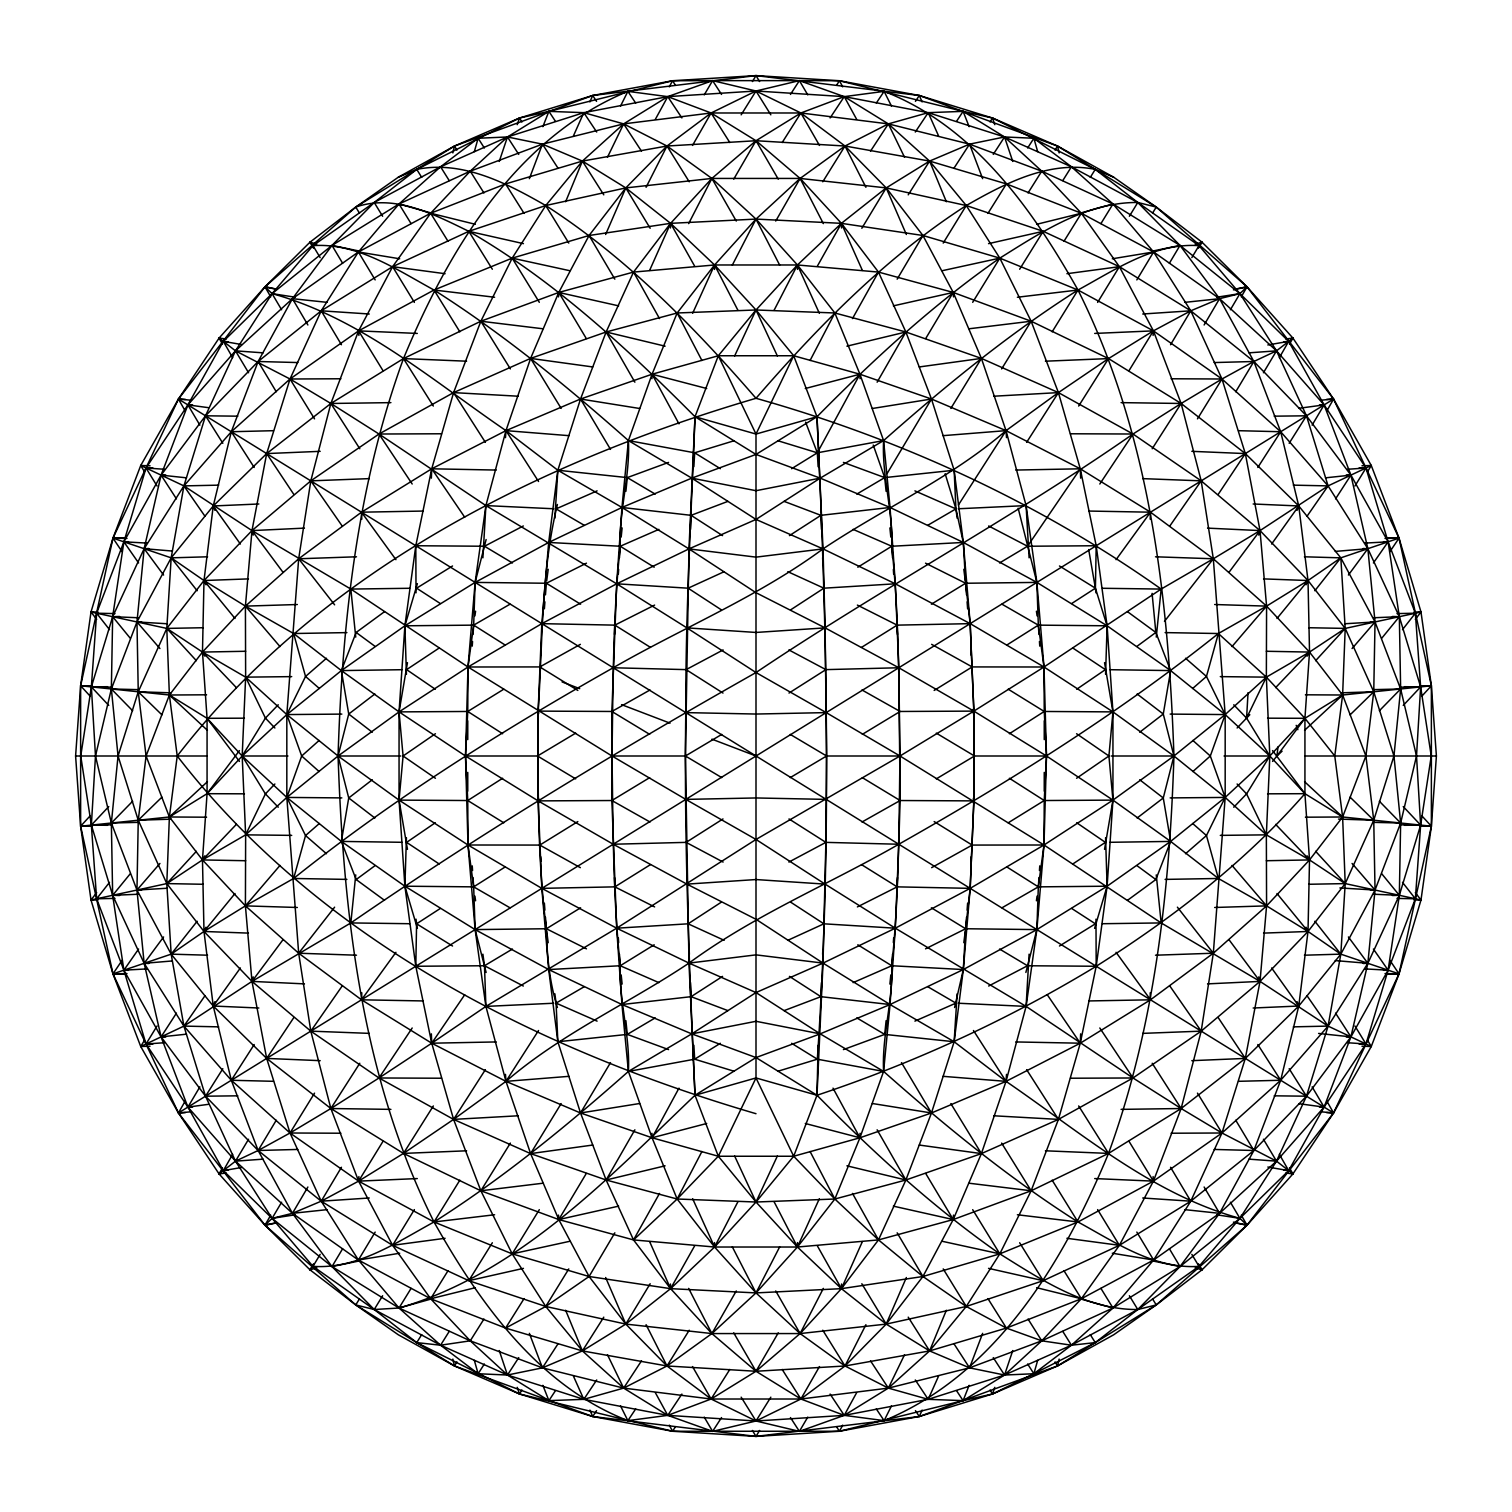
<?xml version="1.0" encoding="UTF-8"?>
<svg xmlns="http://www.w3.org/2000/svg" width="1512" height="1512" viewBox="0 0 1512 1512"><rect width="100%" height="100%" fill="white"/><g stroke="black" fill="none" stroke-linecap="round" stroke-linejoin="round"><path stroke-width="1.5" d="M92.421 826.157L80.627 826.213L80.627 685.787L91.003 612.001L112.984 538.14L140.729 465.507L178.435 399.055L219.089 338.064L264.978 286.826L309.979 242.185L355.755 207.068L398.299 177.225L454.432 146.078L519.429 118.049L592.704 95.483L672.538 80.741L756 75.6L839.462 80.741L919.296 95.483L992.571 118.049L1057.568 146.078L1113.701 177.225L1156.245 207.068L1202.021 242.185L1247.022 286.826L1292.911 338.064L1333.565 399.055L1371.271 465.507L1399.016 538.14L1420.996 612.001L1431.373 685.787L1436.4 756L1431.373 826.213L1420.996 899.999L1399.016 973.86L1371.271 1046.493L1333.565 1112.945L1292.911 1173.936L1247.022 1225.174L1202.021 1269.815L1156.245 1304.932L1113.701 1334.775L1057.568 1365.922L992.571 1393.951L919.296 1416.517L839.462 1431.259L756 1436.4L672.538 1431.259L592.704 1416.517L519.429 1393.951L454.432 1365.922L398.299 1334.775L355.755 1304.932L309.979 1269.815L264.978 1225.174L219.089 1173.936L178.435 1112.945L140.729 1046.493L112.984 973.86L91.003 899.999L80.627 826.213L75.6 756L80.627 685.787L112.984 538.14L178.435 399.055L264.978 286.826L355.755 207.068L454.432 146.078L592.704 95.483L756 75.6L919.296 95.483L1057.568 146.078L1156.245 207.068L1247.022 286.826L1333.565 399.055L1399.016 538.14L1431.373 685.787L1431.373 826.213L1399.016 973.86L1333.565 1112.945L1247.022 1225.174L1156.245 1304.932L1057.568 1365.922L919.296 1416.517L756 1436.4L592.704 1416.517L454.432 1365.922L355.755 1304.932L264.978 1225.174L178.435 1112.945L112.984 973.86L80.627 826.213L90.058 815.951M1152.56 1298.902L1156.245 1304.932L1137.78 1309.524L1071.422 1345.207L1004.535 1375.032L963.106 1400.641L839.462 1431.259L672.538 1431.259L519.429 1393.951L416.745 1342.618L374.22 1309.524L312.984 1266.357L272.084 1218.37L235.494 1161.159L205.537 1096.2L183.916 1026.1L171.177 954.148L166.792 883.594L169.382 816.99L177.225 756C319.259 572.179 536.987 462.521 756 398.299C818.351 326.346 885.824 257.361 966.262 205.537C1005.007 183.387 1049.177 160.121 1095.255 169.382L1137.78 202.476L1199.016 245.643L1239.916 293.63L1288.659 341.372L1324.096 404.895L1365.979 468.002L1388.111 541.825L1415.364 613.21L1420.637 686.902L1431.259 756L1420.637 825.098L1415.364 898.789L1388.111 970.175L1365.979 1043.998L1324.096 1107.105L1288.659 1170.628L1239.916 1218.37L1199.016 1266.357L1137.78 1309.524L1095.255 1342.618L1033.868 1373.746L992.571 1393.951L963.106 1400.641L928.198 1399.337L888.357 1388.111L845 1365.979L800.113 1333.565L756 1292.911L714.571 1247.022L677.149 1199.016L652.069 1137.78L628.406 1071.422L621.961 1004.535L616.688 928.198L611.887 800.528L611.887 711.472L616.688 583.802L621.961 507.465L628.406 440.578L652.069 374.22L677.149 312.984L714.571 264.978L756 219.089L800.113 178.435L845 146.021L888.357 123.889L928.198 112.663L963.106 111.359L992.571 118.049L1095.255 169.382L1113.701 177.225M359.44 1298.902L355.755 1304.932L374.22 1309.524L440.578 1345.207L507.465 1375.032L548.894 1400.641L583.802 1399.337L623.643 1388.111L667 1365.979L711.887 1333.565L756 1292.911L797.429 1247.022L834.851 1199.016L859.931 1137.78L883.594 1071.422L890.039 1004.535L895.312 928.198L898.789 844.244L900.112 800.528L898.789 667.756L895.312 583.802L890.039 507.465L883.594 440.578L859.931 374.22L834.851 312.984L797.429 264.978L756 219.089L711.887 178.435L667 146.021L623.643 123.889L583.802 112.663L548.894 111.359L519.429 118.049L416.745 169.382L398.299 177.225M432.697 1298.581L399.017 1308.012L374.22 1309.524L331.997 1266.583L272.084 1218.37L223.341 1170.628L187.904 1107.105L146.021 1043.998L123.889 970.175L96.636 898.789L91.363 825.098L80.741 756L91.363 686.902L96.636 613.21L123.889 541.825L146.021 468.002L187.904 404.895L223.341 341.372L272.084 293.63L312.984 245.643L374.22 202.476L440.578 166.792L507.465 136.968L583.802 112.663L667.756 96.636L756 91.003L844.244 96.636L928.198 112.663L1004.535 136.968L1041.749 171.177L1081.363 213.249L1119.39 266.679L1153.41 330.863L1181.137 403.477L1201.189 480.854L1213.323 558.778L1225.174 714.571L1225.174 797.429L1213.323 953.221L1201.189 1031.146L1181.137 1108.523L1153.41 1181.137L1119.39 1245.321L1081.363 1298.751L1041.749 1340.823L1004.535 1375.032L969.551 1367.85L929.596 1350.915L886.202 1324.096L841.409 1288.659L797.429 1247.022L756 1202.021L718.313 1156.245L695.01 1095.255L688.981 963.106L685.408 756L688.981 548.894L695.01 416.745L718.313 355.755L756 309.979L797.429 264.978L841.409 223.341L886.202 187.904L929.596 161.085L969.551 144.15L1004.535 136.968L1033.868 138.254L1071.422 166.792L1112.983 203.988L1153.599 251.975L1190.776 310.81L1221.979 379.002L1245.321 453.581L1260.025 530.599L1266.583 606.123L1266.357 677.149L1269.815 756L1266.357 834.851L1266.583 905.877L1260.025 981.401L1245.321 1058.419L1221.979 1132.998L1190.776 1201.189L1153.599 1260.025L1112.983 1308.012L1071.422 1345.207L1033.868 1373.746L1004.535 1375.032L928.198 1399.337L844.244 1415.364L799.394 1431.373L756 1420.996L711.112 1399.016L667 1365.979L625.798 1324.096L589.075 1276.506L558.778 1219.56L530.599 1153.599L505.972 1081.363L485.9 1006.406L475.127 929.596L468.002 845L465.507 756L467.756 711.472L468.002 667L475.127 582.403L485.9 505.594L505.972 430.636L530.599 358.401L558.778 292.44L589.075 235.494L625.798 187.904L667 146.021L711.112 112.984L756 91.003L799.394 80.627L839.462 80.741L963.106 111.359L1004.535 136.968L1071.422 166.792L1137.78 202.476L1156.245 207.068L1152.56 213.097M1025.873 972.462L1036.873 929.596L1038.328 886.864L1043.998 845L1044.244 800.528L1046.493 756L1043.998 667L1036.873 582.403L1026.1 505.594L1006.028 430.636L981.401 358.401L953.221 292.44L922.925 235.494L886.202 187.904L845 146.021L800.887 112.984L756 91.003L712.606 80.627L672.538 80.741L548.894 111.359L507.465 136.968L470.251 171.177L430.636 213.249L392.61 266.679L358.59 330.863L330.863 403.477L310.81 480.854L298.677 558.778L286.826 714.571L286.826 797.429L298.677 953.221L310.81 1031.146L330.863 1108.523L358.59 1181.137L392.61 1245.321L430.636 1298.751L470.251 1340.823L507.465 1375.032L583.802 1399.337L667.756 1415.364L756 1420.996L844.244 1415.364L884.123 1420.637C996.616 1374.143 1063.919 1261.14 1108.523 1153.41C1154.866 1026.421 1169.702 890.341 1173.936 756C1168.511 597.221 1150.103 433.906 1077.98 290.02C1032.469 209.147 973.785 126.29 884.123 91.363L844.244 96.636L800.887 112.984L756 140.729L711.887 178.435L670.591 223.341L633.528 272.084L606.123 331.997L580.532 399.017L557.852 470.251L548.686 542.449L541.825 623.643L538.14 711.112L538.14 800.887L541.825 888.357L548.686 969.551L557.852 1041.749L580.532 1112.983L606.123 1180.003L633.528 1239.916L670.591 1288.659L711.887 1333.565L756 1371.271L800.887 1399.016L844.244 1415.364L888.357 1388.111L929.596 1350.915L966.262 1306.462L999.81 1253.864L1031.146 1190.776L1058.419 1119.39L1080.267 1043.204L1096.2 966.262L1107.105 886.202L1112.945 800.113L1112.945 711.887L1107.105 625.798L1096.2 545.737L1080.267 468.796L1058.419 392.61L1031.146 321.224L999.81 258.136L966.262 205.537L929.596 161.085L888.357 123.889L844.244 96.636L799.394 80.627L712.606 80.627L667.756 96.636L623.643 123.889L582.403 161.085L545.737 205.537L512.19 258.136L480.854 321.224L453.581 392.61L431.733 468.796L415.8 545.737L404.895 625.798L399.055 711.887L399.055 800.113L404.895 886.202L415.8 966.262L431.733 1043.204L453.581 1119.39L480.854 1190.776L512.19 1253.864L545.737 1306.462L582.403 1350.915L623.643 1388.111L667.756 1415.364L712.606 1431.373L756 1420.996L800.887 1399.016L845 1365.979L886.202 1324.096L922.925 1276.506L953.221 1219.56L981.401 1153.599L1006.028 1081.363L1026.1 1006.406L1036.873 929.596L1043.998 845L1046.493 756L1044.244 711.472L1043.998 667L1038.328 625.136L1036.873 582.403L1018.162 508.221M788.886 862.067L825.873 842.373L826.591 756L825.098 627.877L823.019 548.894L816.99 416.745L793.687 355.755L756 309.979L714.571 264.978L670.591 223.341L625.798 187.904L582.403 161.085L542.449 144.15L507.465 136.968L478.132 138.254L440.578 166.792L399.017 203.988L358.401 251.975L321.224 310.81L290.02 379.002L266.679 453.581L251.975 530.599L245.416 606.123L245.643 677.149L242.185 756L245.643 834.851L245.416 905.877L251.975 981.401L266.679 1058.419L290.02 1132.998L321.224 1201.189L358.401 1260.025L399.017 1308.012L440.578 1345.207L478.132 1373.746L507.465 1375.032L542.449 1367.85L582.403 1350.915L625.798 1324.096L670.591 1288.659L714.571 1247.022L756 1202.021L793.687 1156.245L816.99 1095.255L823.019 963.106L825.873 842.373L788.999 818.937M1304.421 556.794L1340.823 557.852L1375.032 621.961L1400.641 688.981L1416.517 756L1400.641 823.019L1375.032 890.039L1340.823 954.148L1298.751 1006.028L1245.321 1058.419L1181.137 1108.523L1108.523 1153.41L1031.146 1190.776L953.221 1219.56L878.472 1239.916L797.429 1247.022L714.571 1247.022L633.528 1239.916L558.778 1219.56L480.854 1190.776L403.477 1153.41L330.863 1108.523L266.679 1058.419L213.249 1006.028L171.177 954.148L136.968 890.039L111.359 823.019L95.483 756L91.363 686.902L112.663 616.688L144.15 548.686L183.916 485.9L231.317 431.733L290.02 379.002L358.59 330.863L434.02 290.02L512.19 258.136L589.075 235.494L670.591 223.341L756 219.089L841.409 223.341L922.925 235.494L999.81 258.136L1077.98 290.02L1153.41 330.863L1221.979 379.002L1280.683 431.733L1328.084 485.9L1367.85 548.686L1399.337 616.688L1420.637 686.902L1416.517 756L1420.637 825.098L1399.337 895.312L1367.85 963.314L1328.084 1026.1L1280.683 1080.267L1221.979 1132.998L1153.41 1181.137L1077.98 1221.979L999.81 1253.864L922.925 1276.506L841.409 1288.659L756 1292.911L670.591 1288.659L589.075 1276.506L512.19 1253.864L434.02 1221.979L358.59 1181.137L290.02 1132.998L231.317 1080.267L183.916 1026.1L144.15 963.314L112.663 895.312L91.363 825.098L95.483 756L111.359 688.981L136.968 621.961L171.177 557.852L213.249 505.972L266.679 453.581L330.863 403.477L403.477 358.59L480.854 321.224L558.778 292.44L633.528 272.084L714.571 264.978L797.429 264.978L878.472 272.084L953.221 292.44L1031.146 321.224L1108.523 358.59L1181.137 403.477L1245.321 453.581L1298.751 505.972L1340.823 557.852L1345.207 628.406L1342.618 695.01L1334.775 756L1342.618 816.99L1345.207 883.594L1340.823 954.148L1328.084 1026.1L1306.462 1096.2L1276.506 1161.159L1239.916 1218.37L1180.003 1266.583L1137.78 1309.524C1086.485 1309.883 1041.692 1280.04 999.81 1253.864C933.471 1207.597 873.671 1152.787 816.99 1095.255L818.124 1045.302M316.783 1267.888L309.979 1269.815L312.984 1266.357C357.475 1269.4 396.654 1242.335 434.02 1221.979C503.364 1177.98 566.981 1125.76 628.406 1071.422C630.239 1035.739 618.937 1001.435 620.241 965.752C612.87 896.125 613.135 825.949 612.001 756C613.135 686.051 612.87 615.875 620.241 546.248C618.937 510.565 630.239 476.261 628.406 440.578C566.981 386.24 503.364 334.02 434.02 290.02C396.654 269.665 357.475 242.6 312.984 245.643L309.979 242.185L316.783 244.112M1156.264 637.1L1161.159 589.075C1038.612 502.343 900.358 438.915 756 398.299C693.649 326.346 626.176 257.361 545.737 205.537C506.992 183.387 462.823 160.121 416.745 169.382L374.22 202.476L331.997 245.416L292.44 298.677L258.136 361.5L231.317 431.733L213.249 505.972L203.988 580.532L202.476 652.069L207.068 718.313L207.068 793.687L202.476 859.931L203.988 931.468L213.249 1006.028L231.317 1080.267L258.136 1150.5L292.44 1213.323L331.997 1266.583L399.017 1308.012C517.784 1273.765 608.145 1178.283 695.01 1095.255C689.283 967.926 683.991 840.256 685.787 712.606C685.484 613.853 691.23 515.233 695.01 416.745C626.233 347.533 553.694 280.381 468.796 231.317C434.435 214.609 394.67 193.555 355.755 207.068L359.44 213.097M777.905 1071.252L817.33 1059.194C831.865 845.51 827.253 630.466 816.99 416.745C873.671 359.213 933.471 304.403 999.81 258.136C1041.692 231.96 1086.485 202.117 1137.78 202.476L1180.003 245.416L1239.916 293.63L1276.506 350.841L1306.462 415.8L1328.084 485.9L1307.029 516.253M1195.217 1267.888L1202.021 1269.815L1199.016 1266.357C1154.525 1269.4 1115.346 1242.335 1077.98 1221.979C1008.636 1177.98 945.019 1125.76 883.594 1071.422C881.761 1035.739 893.063 1001.435 891.759 965.752C899.13 896.125 898.865 825.949 899.999 756C898.865 686.051 899.13 615.875 891.759 546.248C893.063 510.565 881.761 476.261 883.594 440.578C945.019 386.24 1008.636 334.02 1077.98 290.02C1115.346 269.665 1154.525 242.6 1199.016 245.643L1202.021 242.185L1195.217 244.112M954.582 1007.502L963.314 969.551L965.62 928.746L970.175 888.357L973.86 800.887L973.86 711.112L970.175 623.643L963.314 542.449L954.148 470.251L931.468 399.017L905.877 331.997L878.472 272.084L841.409 223.341L800.113 178.435L756 140.729L711.112 112.984L667.756 96.636L627.877 91.363C515.384 137.857 448.081 250.86 403.477 358.59C357.134 485.579 342.298 621.659 338.064 756C343.489 914.779 361.897 1078.094 434.02 1221.979C479.531 1302.853 538.215 1385.71 627.877 1420.637L667.756 1415.364L711.112 1399.016L756 1371.271L800.113 1333.565L841.409 1288.659L878.472 1239.916L905.877 1180.003L931.468 1112.983L954.148 1041.749L963.314 969.551L970.175 888.357L973.86 800.887L973.86 711.112L970.175 623.643L965.62 583.254L963.314 542.449L955.924 508.882L945.151 473.747M714.514 269.42L714.571 264.978L737.95 310.338M774.049 1201.662L797.429 1247.022L797.485 1242.581M119.561 616.48L112.663 616.688L111.359 688.981L118.049 756L111.359 823.019L112.663 895.312L123.889 970.175L161.085 1036.873L205.537 1096.2L258.136 1150.5L321.224 1201.189L392.61 1245.321L468.796 1280.683L545.737 1306.462L625.798 1324.096L711.887 1333.565L800.113 1333.565L886.202 1324.096L966.262 1306.462L1043.204 1280.683L1119.39 1245.321L1190.776 1201.189L1253.864 1150.5L1306.462 1096.2L1350.915 1036.873L1388.111 970.175L1399.337 895.312L1400.641 823.019L1393.951 756L1400.641 688.981L1399.337 616.688L1388.111 541.825L1350.915 475.127L1306.462 415.8L1253.864 361.5L1190.776 310.81L1119.39 266.679L1043.204 231.317L966.262 205.537L886.202 187.904L800.113 178.435L711.887 178.435L625.798 187.904L545.737 205.537L468.796 231.317L392.61 266.679L321.224 310.81L258.136 361.5L205.537 415.8L161.085 475.127L123.889 541.825L112.663 616.688L130.164 638.121M141.58 890.171L136.968 890.039L138.254 820.222L146.078 756L138.254 691.778L136.968 621.961L144.15 548.686L161.085 475.127L187.904 404.895L235.494 350.841L292.44 298.677L358.401 251.975L430.636 213.249L505.594 183.916L582.403 161.085L667 146.021L756 140.729L845 146.021L929.596 161.085L1006.406 183.916L1081.363 213.249L1153.599 251.975L1219.56 298.677L1276.506 350.841L1324.096 404.895L1350.915 475.127L1367.85 548.686L1375.032 621.961L1373.746 691.778L1365.922 756L1373.746 820.222L1375.032 890.039L1367.85 963.314L1350.915 1036.873L1324.096 1107.105L1276.506 1161.159L1219.56 1213.323L1153.599 1260.025L1081.363 1298.751L1006.406 1328.084L929.596 1350.915L845 1365.979L756 1371.271L667 1365.979L582.403 1350.915L505.594 1328.084L430.636 1298.751L358.401 1260.025L292.44 1213.323L235.494 1161.159L187.904 1107.105L161.085 1036.873L144.15 963.314L136.968 890.039L159.932 863.447M411.075 1288.394L399.017 1308.012L470.251 1340.823L542.449 1367.85L623.643 1388.111L711.112 1399.016L800.887 1399.016L888.357 1388.111L969.551 1367.85L1041.749 1340.823L1112.983 1308.012L1180.003 1266.583L1219.56 1213.323L1253.864 1150.5L1280.683 1080.267L1298.751 1006.028L1308.012 931.468L1309.524 859.931L1304.932 793.687L1304.932 718.313L1309.524 652.069L1308.012 580.532L1298.751 505.972L1280.683 431.733L1253.864 361.5L1219.56 298.677L1180.003 245.416L1112.983 203.988L1041.749 171.177L969.551 144.15L888.357 123.889L800.887 112.984L711.112 112.984L623.643 123.889L542.449 144.15L470.251 171.177L399.017 203.988L331.997 245.416L272.084 293.63L235.494 350.841L205.537 415.8L183.916 485.9L171.177 557.852L166.792 628.406L169.382 695.01L177.225 756C319.259 939.821 536.987 1049.479 756 1113.701M538.593 713.815L538.726 709.128M670.459 227.991L670.591 223.341L694.594 266.055M817.406 1245.945L841.409 1288.659L841.541 1284.009M973.274 802.872L973.407 798.185M486.127 972.462L475.127 929.596L473.672 886.864L468.002 845L467.756 800.528L465.507 756L468.002 667L473.672 625.136L475.127 582.403L486.127 539.538M651.937 378.718L652.069 374.22L718.313 355.755L793.687 355.755L859.931 374.22L931.468 399.017L1006.028 430.636L1080.267 468.796L1150.5 512.19L1213.323 558.778L1266.583 606.123L1309.524 652.069L1342.618 695.01L1365.922 756L1342.618 816.99L1309.524 859.931L1266.583 905.877L1213.323 953.221L1150.5 999.81L1080.267 1043.204L1006.028 1081.363L931.468 1112.983L859.931 1137.78L793.687 1156.245L718.313 1156.245L652.069 1137.78L580.532 1112.983L505.972 1081.363L431.733 1043.204L361.5 999.81L298.677 953.221L245.416 905.877L202.476 859.931L169.382 816.99L146.078 756L169.382 695.01L202.476 652.069L245.416 606.123L298.677 558.778L361.5 512.19L431.733 468.796L505.972 430.636L580.532 399.017L652.069 374.22L706.709 388.508M805.291 1123.492L859.931 1137.78L860.063 1133.282M614.515 634.473L614.836 625.136L654.62 605.083M897.485 877.527L897.164 886.864L857.38 906.917M482.895 557.833L485.9 505.594L379.002 434.02L330.863 403.477L290.02 379.002L235.494 350.841L219.089 338.064L226.082 338.99M1029.105 954.167L1026.1 1006.406L1132.998 1077.98L1181.137 1108.523L1221.979 1132.998L1276.506 1161.159L1292.911 1173.936L1285.918 1173.01M417.388 928.349L404.895 886.202L406.426 837.705M431.355 478.151L431.638 471.139M1080.362 1040.861L1080.645 1033.849M1088.678 549.555L1095.406 588.187L1107.105 625.798L1105.574 674.295M406.426 674.295L404.895 625.798L417.388 583.651M689.17 562.332L689.377 557.644M690.53 529.427L691.097 515.327L727.877 501.379M821.47 982.573L820.903 996.673L784.123 1010.621M822.622 954.355L822.83 949.668M1105.574 837.705L1107.105 886.202L1094.612 928.349M557.418 1007.502C549.423 981.949 546.89 955.414 546.38 928.746C537.081 856.624 538.102 783.688 538.14 711.112C542.751 642.26 541.031 571.819 557.418 504.498M423.19 1000.944L361.5 999.81L361.803 992.798M1150.197 519.202L1150.5 512.19L1088.81 511.056M558.514 296.9L558.778 292.44L618.635 305.859M693.876 466.698L694.669 452.806L734.095 440.748M893.365 1206.141L953.221 1219.56L953.486 1215.1M1248.043 692.647L1246.587 718.105L1269.815 756L1304.932 793.687L1342.618 816.99L1431.373 826.213L1421.941 815.951M274.163 1223.473L264.978 1225.174L272.084 1218.37L292.44 1213.323L321.224 1201.189L358.59 1181.137L358.892 1176.582M1153.108 335.418L1153.41 330.863L1190.776 310.81L1219.56 298.677L1239.916 293.63L1247.022 286.826L1237.837 288.527M472.235 646.134L472.557 641.466M473.029 634.473L473.672 625.136L510.017 604.195M618.332 574.087L618.654 569.438M619.447 557.833L620.241 546.248L658.892 529.37M892.553 954.167L891.759 965.752L853.108 982.63M893.346 942.562L893.668 937.912M1038.971 877.527L1038.328 886.864L1001.983 907.805M1039.443 870.534L1039.765 865.866M505.48 437.63L505.972 430.636C431.865 380.003 360.196 317.803 272.084 293.63L264.978 286.826L274.163 288.527M1237.837 1223.473L1247.022 1225.174L1239.916 1218.37C1151.804 1194.197 1080.135 1131.997 1006.028 1081.363L1006.519 1074.37M540.729 655.301L541.088 650.651M544.377 608.826L544.906 601.852M545.454 594.877L546.38 583.254L586.467 563.163M966.546 917.122L965.62 928.746L925.533 948.837M967.094 910.148L967.623 903.174M970.912 861.349L971.271 856.699M355.736 637.1L350.841 589.075L251.975 530.599L183.916 485.9L140.729 465.507L144.339 471.498M1367.661 1040.502L1371.271 1046.493L1328.084 1026.1L1260.025 981.401L1161.159 922.925L1156.264 874.9M407.465 849.347L399.055 800.113L403.08 756L399.055 711.887L407.465 662.653M1104.535 662.653L1112.945 711.887L1108.92 756L1112.945 800.113L1104.535 849.347M621.186 537.081L622.112 527.934M625.892 491.324L627.291 477.603L668.587 462.407M843.412 1049.593L884.709 1034.397L886.108 1020.676M889.888 984.066L890.814 974.919M355.736 874.9L350.841 922.925L251.975 981.401L183.916 1026.1L140.729 1046.493L144.339 1040.502M416.027 592.836L415.8 545.737L484.483 546.248L523.341 525.968M1095.973 919.164L1096.2 966.262C1008.353 1019.617 914.495 1062.766 816.99 1095.255L756 1077.943L695.01 1095.255L756 1057.568L820.222 1033.868L890.039 1004.535L963.314 969.551L1036.873 929.596L1107.105 886.202L1170.628 841.409L1225.174 797.429L1269.815 756L1304.932 718.313L1342.618 695.01L1431.373 685.787L1421.941 696.049M1278.018 746.909L1276.903 756L1272.575 761.405M546.683 580.929L548.194 569.306M554.866 518.181L557.852 470.251L505.972 430.636L568.966 435.664M957.134 993.819L954.148 1041.749L1006.028 1081.363L943.034 1076.336M963.805 942.694L965.317 931.071M474.938 615.856L475.581 611.207M1036.419 900.793L1037.062 896.143M384.483 900.302L356.152 879.549L341.372 841.409L348.724 797.958L338.064 756L348.724 714.042L341.372 670.591L356.152 632.451L384.483 611.698M1152.087 593.347L1155.848 632.451L1170.628 670.591L1163.276 714.042L1173.936 756L1163.276 797.958L1170.628 841.409L1155.848 879.549L1127.517 900.302M452.863 152.92L454.432 146.078L456.945 150.085M1059.137 1359.08L1057.568 1365.922L1055.055 1361.915M304.441 983.877L251.975 981.401L203.988 931.468L166.792 883.594L138.254 820.222L118.049 756L138.254 691.778L166.792 628.406L203.988 580.532L251.975 530.599L310.81 480.854L379.002 434.02L453.581 392.61L530.599 358.401L606.123 331.997L677.149 312.984L756 309.979L834.851 312.984L905.877 331.997L981.401 358.401L1058.419 392.61L1132.998 434.02L1201.189 480.854L1260.025 530.599L1308.012 580.532L1345.207 628.406L1373.746 691.778L1393.951 756L1373.746 820.222L1345.207 883.594L1308.012 931.468L1260.025 981.401L1201.189 1031.146L1132.998 1077.98L1058.419 1119.39L981.401 1153.599L905.877 1180.003L834.851 1199.016L756 1202.021L677.149 1199.016L606.123 1180.003L530.599 1153.599L453.581 1119.39L379.002 1077.98L310.81 1031.146L251.975 981.401L253.203 976.865M1258.797 535.135L1260.025 530.599L1328.084 485.9L1371.271 465.507L1367.661 471.498M1389.887 551.71L1399.016 538.14L1340.823 557.852L1308.012 580.532L1266.583 606.123L1218.37 633.528L1206.463 676.45L1192.647 688.489M474.333 151.635L478.132 138.254L484.331 147.987M1037.667 1360.365L1033.868 1373.746L1027.669 1364.013M517.217 124.664L519.429 118.049L521.942 121.962M994.783 1387.336L992.571 1393.951L990.058 1390.038M499.243 161.444L507.465 136.968L518.729 154.375M1012.756 1350.556L1004.535 1375.032L993.271 1357.625M96.692 892.647L91.003 899.999L166.792 883.594L202.476 859.931L245.643 834.851L286.826 797.429L301.682 756L319.108 740.464M1415.308 619.353L1420.996 612.001L1345.207 628.406L1309.524 652.069L1266.357 677.149L1225.174 714.571L1210.318 756L1192.892 771.536M529.351 178.662L542.449 144.15L557.758 167.794M982.649 1333.338L969.551 1367.85L954.242 1344.206M258.835 1008.013L213.249 1006.028L214.931 1001.662M1297.069 510.338L1298.751 505.972L1253.164 503.987M542.865 126.668L548.894 111.359L555.225 120.979M969.135 1385.332L963.106 1400.641L956.775 1391.021M565.639 201.739L582.403 161.085L603.779 194.84M946.361 1310.261L929.596 1350.915L908.221 1317.16M605.632 234.492L625.798 187.904L650.16 228.274M906.368 1277.508L886.202 1324.096L861.84 1283.726M589.907 101.909L592.704 95.483L596.56 101.361M922.093 1410.091L919.296 1416.517L915.44 1410.639M573.464 135.834L583.802 112.663L596.711 132.035M649.612 270.421L670.591 223.341M841.409 1288.659L862.388 1241.579M938.536 1376.166L928.198 1399.337L915.289 1379.965M692.666 313.23L714.571 264.978M797.429 1247.022L819.334 1198.77M734.624 355.963L756 309.979L777.376 355.963M777.376 1156.037L756 1202.021L734.624 1156.037M122.113 960.29L112.984 973.86L171.177 954.148L203.988 931.468L205.991 927.215M1306.009 584.785L1308.012 580.532L1263.559 578.888M659.515 1193.422L633.528 1239.916L677.149 1199.016L718.313 1156.245L756 1077.943L756 434.057L793.687 355.755M607.484 157.21L623.643 123.889L641.466 151.124M904.516 1354.79L888.357 1388.111L870.534 1360.876M80.627 826.213L169.382 816.99L207.068 793.687L242.185 756L286.826 714.571L305.537 676.45L326.479 658.249M1192.892 740.464L1210.318 756L1225.174 797.429L1206.463 835.55L1185.521 853.751M620.563 106.029L627.877 91.363L635.702 103.062M891.437 1405.971L884.123 1420.637L876.298 1408.938M646.078 187.299L667 146.021L689.226 181.78M865.922 1324.701L845 1365.979L822.774 1330.22M688.64 223.606L711.887 178.435L736.268 221.054M732.337 265.091L756 219.089L779.663 265.091M774.049 310.338L797.429 264.978L819.334 313.23M692.666 1198.77L714.571 1247.022L737.95 1201.662M779.663 1246.909L756 1292.911L732.337 1246.909M823.36 1288.394L800.113 1333.565L775.732 1290.946M810.073 360.499L834.851 312.984M677.149 1199.016L701.927 1151.501M669.287 86.864L672.538 80.741L675.051 84.634M842.713 1425.136L839.462 1431.259L836.949 1427.366M805.291 388.508L859.931 374.22L817.33 452.806L791.608 468.701M706.709 1123.492L652.069 1137.78L678.982 1088.149M655.414 119.221L667.756 96.636L681.893 117.936M856.586 1392.779L844.244 1415.364L830.107 1394.064M852.485 318.578L878.472 272.084M226.082 1173.01L219.089 1173.936L222.51 1167.831M1289.49 344.169L1292.911 338.064L1285.918 338.99M817.406 266.055L841.409 223.341L862.388 270.421M649.612 1241.579L670.591 1288.659L694.594 1245.945M185.333 1100.831L178.435 1112.945L185.447 1112.586M1326.667 411.17L1333.565 399.055L1326.553 399.414M228.01 1170.175L223.341 1170.628L232.64 1154.317M775.732 221.054L800.113 178.435L823.36 223.606M736.268 1290.946L711.887 1333.565L688.64 1288.394M1279.36 357.683L1288.659 341.372L1283.99 341.825M692.515 145.435L711.112 112.984L729.823 142.563M877.111 382.196L905.877 331.997L846.89 346.172M634.889 1129.804L606.123 1180.003L665.11 1165.828M819.485 1366.564L800.887 1399.016L782.177 1369.437M270.724 1215.176L264.978 1225.174L276.318 1222.641M1241.276 296.825L1247.022 286.826L1233.414 289.869M733.736 179.134L756 140.729L778.264 179.134M778.264 1332.866L756 1371.271L733.736 1332.866M245.662 860.725L202.476 859.931L204.857 855.868M704.252 94.859L712.606 80.627L721.545 94.443M307.881 1187.014L292.44 1213.323L327.027 1209.657M1204.119 324.985L1219.56 298.677L1184.973 302.343M807.748 1417.141L799.394 1431.373L790.455 1417.557M1307.143 656.132L1309.524 652.069L1266.338 651.275M281.61 1202.229L272.084 1218.37L295.369 1214.76M1230.39 309.771L1239.916 293.63L1216.631 297.24M192.591 1106.992L187.904 1107.105L199.886 1086.863M897.145 279.172L922.925 235.494M614.855 1232.828L589.075 1276.506L545.737 1306.462L505.594 1328.084L524.078 1298.6M1312.114 425.137L1324.096 404.895L1319.409 405.008M248.573 1139.235L235.494 1161.159L219.089 1173.936M341.447 1167.264L321.224 1201.189L369.268 1197.995M309.979 1269.815L313.532 1263.881M342.6 1248.78L331.997 1266.583L359.629 1260.876M887.109 473.558L931.468 399.017L872.386 408.486M610.508 1062.615L580.532 1112.983L639.614 1103.514M1169.4 263.22L1180.003 245.416L1152.371 251.124M1198.468 248.119L1202.021 242.185M1170.553 344.736L1190.776 310.81L1142.732 314.005M1263.427 372.765L1276.506 350.841L1292.911 338.064M276.242 1120.26L258.136 1150.5L235.494 1161.159L263.05 1159.156M925.722 338.499L953.221 292.44L893.365 305.859M618.635 1206.141L558.778 1219.56L586.278 1173.501M1235.758 391.74L1253.864 361.5L1276.506 350.841L1248.95 352.844M312.984 1266.357L320.166 1254.374M375.165 1232.091L358.401 1260.025L399.697 1253.221M1136.835 279.909L1153.599 251.975L1112.303 258.779M1191.834 257.626L1199.016 245.643M861.84 228.274L886.202 187.904L906.368 234.492M650.16 1283.726L625.798 1324.096L605.632 1277.508M752.409 81.553L756 75.6L759.591 81.553M759.591 1430.447L756 1436.4L752.409 1430.447M414.382 1209.6L392.61 1245.321L445.095 1238.29M1097.617 302.4L1119.39 266.679L1066.905 273.71M417.293 1178.566L358.59 1181.137L382.971 1141.371M374.22 1309.524L382.63 1295.727M950.84 408.41L981.401 358.401L919.296 366.943M561.16 1103.59L530.599 1153.599L592.704 1145.056M1129.369 216.273L1137.78 202.476M1129.029 370.629L1153.41 330.863L1094.707 333.434M278.246 807.219L265.413 793.894L242.185 756L265.413 718.105L278.246 704.781M152.939 1044.017L146.021 1043.998L157.021 1026.043M943.204 243.092L966.262 205.537M972.688 302.324L999.81 258.136L942.241 270.705M1100.925 223.606L1112.983 203.988L1079.303 213.419M539.312 1209.676L512.19 1253.864L569.759 1241.295M545.737 1306.462L568.795 1268.908M1354.979 485.957L1365.979 468.002L1359.061 467.983M319.108 771.536L301.682 756L286.826 714.571L341.372 670.591L404.895 625.798L475.127 582.403L548.686 542.449L621.961 507.465L691.778 478.132L756 454.432L816.99 416.745L756 434.057L695.01 416.745L756 454.432L820.222 478.132L890.039 507.465L963.314 542.449L1036.873 582.403L1107.105 625.798L1170.628 670.591L1225.174 714.571L1269.815 756L1246.587 793.894L1233.754 807.219M314.534 1093.138L290.02 1132.998L258.136 1150.5L297.788 1149.441M1197.466 418.862L1221.979 379.002L1253.864 361.5L1214.212 362.559M459.837 1180.192L434.02 1221.979L494.613 1214.76M510.376 1143.091L480.854 1190.776L542.808 1183.234M1001.624 368.909L1031.146 321.224L969.192 328.765M1052.163 331.808L1077.98 290.02L1017.387 297.24M822.774 181.78L845 146.021L865.922 187.299M1019.655 269.23L1043.204 231.317L988.546 243.64M1090.284 177.395L1095.255 169.382M1064.051 241.164L1081.363 213.249L1036.646 224.305M447.949 1270.836L430.636 1298.751L475.354 1287.695M421.716 1334.605L416.745 1342.618L440.578 1345.207L470.251 1340.823L483.953 1319.031M492.345 1242.769L468.796 1280.683L523.454 1268.36M689.226 1330.22L667 1365.979L646.078 1324.701M741.163 114.836L756 91.003L770.837 114.836M770.837 1397.164L756 1420.996L741.163 1397.164M987.922 213.4L1006.406 183.916M1055.055 150.085L1057.568 146.078L1059.137 152.92M1062.785 180.589L1071.422 166.792M440.578 1345.207L449.215 1331.41M456.945 1361.915L454.432 1365.922L452.863 1359.08M222.85 1068.719L205.537 1096.2L237.819 1095.822M433.339 1105.952L403.477 1153.41L358.59 1181.137M1028.047 192.969L1041.749 171.177M1078.661 406.048L1108.523 358.59L1153.41 330.863M1289.15 443.281L1306.462 415.8L1274.181 416.178M782.177 142.563L800.887 112.984L819.485 145.435M908.221 194.84L929.596 161.085L946.361 201.739M603.779 1317.16L582.403 1350.915L565.639 1310.261M729.823 1369.437L711.112 1399.016L692.515 1366.564M1027.669 147.987L1033.868 138.254L1037.667 151.635M484.331 1364.013L478.132 1373.746L474.333 1360.365M254.186 1044.546L231.317 1080.267L273.445 1081.307M359.799 1063.257L330.863 1108.523L290.02 1132.998L340.88 1133.225M485.371 1069.664L453.581 1119.39L403.477 1153.41L466.584 1150.802M518.332 1115.78L453.581 1119.39L505.972 1081.363L538.537 1030.504M958.419 504.97L1006.028 430.636L1058.419 392.61L1108.523 358.59L1045.416 361.198M1026.629 442.336L1058.419 392.61L993.667 396.22M1152.201 448.743L1181.137 403.477L1221.979 379.002L1171.12 378.775M1257.814 467.454L1280.683 431.733L1238.555 430.693M990.058 121.962L992.571 118.049L994.783 124.664M521.942 1390.038L519.429 1393.951L517.217 1387.336M836.949 84.634L839.462 80.741L842.713 86.864M675.051 1427.366L672.538 1431.259L669.287 1425.136M165.753 1036.986L161.085 1036.873L176.45 1013.134M790.455 94.443L799.394 80.627L807.748 94.859M954.242 167.794L969.551 144.15L982.649 178.662M993.271 154.375L1004.535 136.968L1012.756 161.444M518.729 1357.625L507.465 1375.032L499.243 1350.556M557.758 1344.206L542.449 1367.85L529.351 1333.338M721.545 1417.557L712.606 1431.373L704.252 1417.141M1335.55 498.865L1350.915 475.127L1346.247 475.014M870.534 151.124L888.357 123.889L904.516 157.21M915.44 101.361L919.296 95.483L922.093 101.909M596.56 1410.639L592.704 1416.517L589.907 1410.091M641.466 1360.876L623.643 1388.111L607.484 1354.79M956.775 120.979L963.106 111.359L969.135 126.668M555.225 1391.021L548.894 1400.641L542.865 1385.332M830.107 117.936L844.244 96.636L856.586 119.221M293.857 1017.519L266.679 1058.419L320.185 1060.668M412.19 1027.99L379.002 1077.98L330.863 1108.523L390.909 1109.373M1099.81 484.01L1132.998 434.02L1181.137 403.477L1121.091 402.627M1218.143 494.481L1245.321 453.581L1191.815 451.332M681.893 1394.064L667.756 1415.364L655.414 1392.779M915.289 132.035L928.198 112.663L938.536 135.834M596.711 1379.965L583.802 1399.337L573.464 1376.166M876.298 103.062L884.123 91.363L891.437 106.029M635.702 1408.938L627.877 1420.637L620.563 1405.971M464.694 994.802L431.733 1043.204L379.002 1077.98L441.485 1078.226M128.463 970.307L123.889 970.175L138.594 949.045M204.97 995.746L183.916 1026.1L218.673 1026.856M342.373 985.711L310.81 1031.146L369.325 1033.376M1169.627 526.289L1201.189 480.854L1142.675 478.624M1373.406 562.955L1388.111 541.825L1383.537 541.693M213.249 1006.028L240.389 967.963M1271.611 544.037L1298.751 505.972M361.5 999.81L395.936 952.314M1116.064 559.686L1150.5 512.19M148.819 963.484L144.15 963.314L163.598 936.949M1348.402 575.051L1367.85 548.686L1363.181 548.516M251.975 981.401L282.876 939.878M1229.124 572.122L1260.025 530.599L1207.559 528.123M334.606 907.181L298.677 953.221L356.492 955.206M1164.467 621.394L1213.323 558.778L1260.025 530.599M109.488 882.384L96.636 898.789L114.988 898.393M1402.512 629.616L1415.364 613.21L1397.012 613.607M197.146 921.262L171.177 954.148L207.579 955.206M1314.854 590.738L1340.823 557.852M239.425 750.595L207.068 793.687L244.415 793.819M119.561 895.52L112.663 895.312L130.164 873.879M248.44 933.112L203.988 931.468L235.003 893.535M1276.997 618.465L1308.012 580.532M1381.836 638.121L1399.337 616.688L1392.439 616.48M279.985 865.431L245.416 905.877L203.988 931.468M1232.015 646.569L1266.583 606.123L1214.665 604.517M1352.068 648.553L1375.032 621.961L1370.42 621.829M196.371 851.313L166.792 883.594L203.213 884.274M1315.629 660.687L1345.207 628.406L1308.787 627.726M1272.575 750.595L1304.932 793.687C1245.132 862.01 1172.745 917.954 1096.2 966.262L1027.517 965.752L988.659 986.032M107.541 825.306L91.363 825.098L108.769 806.558M1403.231 705.442L1420.637 686.902L1404.459 686.694M202.476 859.931L236.363 824.38M1249.819 714.722L1237.118 727.99M1275.637 687.62L1309.524 652.069M274.882 784.01L265.413 793.894L245.643 834.851L291.703 835.38M132.64 801.247L111.359 823.019L139.028 822.339M1379.36 710.753L1400.641 688.981L1372.972 689.661M161.897 797.164L138.254 820.222L171.139 819.164M1350.103 714.836L1373.746 691.778L1340.861 692.836M207.427 781.685L169.382 816.99L206.577 817.198M1282.1 751.18L1276.903 756L1304.932 718.313L1266.357 677.149L1218.37 633.528L1165.109 632.602M1304.572 730.315L1342.618 695.01L1305.423 694.802M319.353 823.511L305.537 835.55L293.63 878.472L245.416 905.877L297.335 907.483M326.479 853.751L305.537 835.55L286.826 797.429L338.064 756L399.055 711.887L468.002 667L541.825 623.643L616.688 583.802L688.981 548.894L756 519.429L820.222 478.132L883.594 440.578L817.33 452.806L777.905 440.748M720.392 1043.299L694.669 1059.194L628.406 1071.422L691.778 1033.868L756 992.571L823.019 963.106L895.312 928.198L970.175 888.357L1043.998 845L1112.945 800.113L1173.936 756L1225.174 714.571L1206.463 676.45L1185.521 658.249M1006.519 437.63L1006.028 430.636C950.67 478.453 883.462 508.429 823.019 548.894C757.966 596.881 682.97 627.631 613.21 667.756C502.078 730.579 393.46 798.638 293.63 878.472L346.891 879.398M505.48 1074.37L505.972 1081.363C561.33 1033.546 628.538 1003.571 688.981 963.106C754.034 915.119 829.03 884.369 898.789 844.244C1009.922 781.42 1118.54 713.362 1218.37 633.528M372.273 779.776L348.724 797.958L374.863 818.011M1139.727 732.224L1163.276 714.042L1137.137 693.989M374.863 693.989L348.724 714.042L372.273 732.224M1137.137 818.011L1163.276 797.958L1139.727 779.776M356.152 879.549L374.844 865.79M1137.156 646.21L1155.848 632.451L1127.517 611.698M435.418 733.736L403.08 756L435.418 778.264M1076.582 778.264L1108.92 756L1076.582 733.736M435.286 822.755L406.615 842.373L439.179 863.976M1076.714 689.245L1105.385 669.627L1072.821 648.024M1070.515 433.774L1132.998 434.02C1010.923 519.164 879.455 589.415 756 672.538C617.765 750.689 481.648 832.81 350.841 922.925L409.563 923.719M496.276 1041.938L431.733 1043.204L485.9 1006.406L616.688 928.198L756 839.462L899.999 756L973.86 711.112L1043.998 667L1161.159 589.075L1213.323 558.778L1155.508 556.794M439.179 648.024L406.615 669.627L435.286 689.245M1072.821 863.976L1105.385 842.373L1076.714 822.755M790.908 609.676L823.889 588.187L895.312 583.802L970.175 623.643L1043.998 667L1112.945 711.887L1173.936 756L1225.174 797.429L1266.357 834.851L1309.524 859.931L1345.207 883.594L1420.996 899.999L1415.308 892.647M96.692 619.353L91.003 612.001L166.792 628.406L202.476 652.069L245.643 677.149L286.826 714.571L338.064 756L399.055 800.113L468.002 845L541.825 888.357L616.688 928.198L688.111 923.813L721.092 902.324M440.219 908.523L416.594 923.813L415.8 966.262L484.483 965.752L523.341 986.032M1071.781 603.477L1095.406 588.187L1096.2 545.737L1027.517 546.248L988.659 525.968M789.434 535.607L820.903 515.327L890.039 507.465M722.566 976.393L691.097 996.673L621.961 1004.535L548.686 969.551L475.127 929.596L404.895 886.202L341.372 841.409L286.826 797.429L242.185 756L207.068 718.313L169.382 695.01L80.627 685.787L90.058 696.049M399.055 800.113L467.756 800.528L502.627 778.264M1009.373 733.736L1044.244 711.472L1112.945 711.887M788.999 693.063L825.873 669.627L898.789 667.756L973.86 711.112L1046.493 756L1112.945 800.113L1170.628 841.409L1218.37 878.472L1266.583 905.877L1308.012 931.468L1340.823 954.148L1399.016 973.86L1389.887 960.29M122.113 551.71L112.984 538.14L171.177 557.852L203.988 580.532L245.416 606.123L293.63 633.528L341.372 670.591L399.055 711.887L465.507 756L538.14 800.887L613.21 844.244L686.127 842.373L723.001 818.937M504.8 867.189L473.672 886.864L404.895 886.202M1007.2 644.811L1038.328 625.136L1107.105 625.798M861.519 647.382L897.164 625.136L970.175 623.643M650.481 864.618L614.836 886.864L541.825 888.357M452.542 565.979L416.594 588.187L440.219 603.477M399.055 711.887L467.756 711.472L503.798 689.188M857.814 567.208L891.759 546.248L963.314 542.449M468.002 845L539.822 845.076L577.849 821.564M934.151 690.436L972.178 666.924L1043.998 667M654.186 944.792L620.241 965.752L548.686 969.551M1008.202 822.812L1044.244 800.528L1112.945 800.113M1059.458 946.021L1095.406 923.813L1071.781 908.523M931.392 604.195L965.62 583.254L1036.873 582.403M580.608 907.805L546.38 928.746L475.127 929.596M538.14 800.887L611.887 800.528L649.65 777.659M862.35 734.341L900.112 711.472L973.86 711.112M465.507 756L537.497 756L575.694 733.131M936.306 778.869L974.503 756L1046.493 756M999.564 562.955L1027.517 546.248L1080.267 468.796L1015.724 470.062M553.732 1003.231L485.9 1006.406L484.483 965.752L512.436 949.045M409.563 588.281L350.841 589.075L468.002 667L612.001 756L685.408 756L721.715 734.416M790.285 777.584L826.591 756L899.999 756L1043.998 845L1161.159 922.925L1102.437 923.719M856.794 494.103L884.709 477.603L873.237 445.038M625.892 1020.676L627.291 1034.397L655.206 1017.897M927.858 525.231L955.924 508.882L954.148 470.251L887.015 477.357M584.142 986.769L556.076 1003.117L557.852 1041.749L624.985 1034.643M538.14 711.112L611.887 711.472L650.009 689.982M861.991 822.018L900.112 800.528L973.86 800.887M468.002 667L539.822 666.924L580.362 644.339M931.638 867.661L972.178 845.076L1043.998 845M613.21 667.756L686.127 669.627L723.114 649.933M553.732 508.769L485.9 505.594L616.688 583.802L688.111 588.187L724.172 571.687M787.828 940.313L823.889 923.813L895.312 928.198L1026.1 1006.406L958.268 1003.231M597.089 490.871L556.076 508.882L584.142 525.231M914.911 1021.129L955.924 1003.117L927.858 986.769M820.222 478.132L756 490.701L691.778 478.132L628.406 440.578L694.669 452.806L720.392 468.701M621.961 1004.535L691.778 1033.868L756 1021.299L820.222 1033.868L883.594 1071.422L817.33 1059.194L791.608 1043.299M1267.831 344.963L1288.659 341.372M223.341 1170.628L241.844 1167.434M1298.959 408.297L1324.096 404.895M187.904 1107.105L208.467 1104.327M895.312 583.802L823.019 548.894L756 557.134L688.981 548.894L621.961 507.465L557.852 470.251L624.985 477.357M616.688 928.198L688.981 963.106L756 954.866L823.019 963.106L890.039 1004.535L954.148 1041.749L887.015 1034.643M756 1077.943L793.687 1156.245L834.851 1199.016L878.472 1239.916L922.925 1276.506L966.262 1306.462L1006.406 1328.084L1041.749 1340.823L1071.422 1345.207L1095.255 1342.618L1090.284 1334.605M1325.514 477.83L1350.915 475.127M161.085 1036.873L186.486 1034.17M1321.828 400.132L1333.565 399.055L178.435 1112.945L190.172 1111.868M1335.266 551.408L1367.85 548.686M144.15 963.314L172.084 960.97M943.034 435.664L1006.028 430.636M505.972 1081.363L568.966 1076.336M1347.627 469.268L1365.979 468.002M146.021 1043.998L164.373 1042.732M898.789 667.756L825.098 627.877L756 632.451L686.902 627.877L616.688 583.802M613.21 844.244L686.902 884.123L756 879.549L825.098 884.123L895.312 928.198M1344.584 623.776L1375.032 621.961M136.968 890.039L167.416 888.224M1364.977 543.091L1388.111 541.825M123.889 970.175L147.023 968.908M253.203 535.135L251.975 530.599L304.441 528.123M958.268 508.769L1026.1 505.594L1029.105 557.833M1207.559 983.877L1260.025 981.401L1258.797 976.865M214.931 510.338L213.249 505.972L258.835 503.987M1253.164 1008.013L1298.751 1006.028L1297.069 1001.662M320.185 451.332L266.679 453.581L293.857 494.481M1373.595 617.765L1399.337 616.688M112.663 895.312L138.405 894.235M1191.815 1060.668L1245.321 1058.419L1218.143 1017.519M369.325 478.624L310.81 480.854L342.373 526.289M1142.675 1033.376L1201.189 1031.146L1169.627 985.711M163.598 575.051L144.15 548.686L148.819 548.516M205.991 584.785L203.988 580.532L248.44 578.888M1263.559 933.112L1308.012 931.468L1306.009 927.215M1363.181 963.484L1367.85 963.314L1348.402 936.949M356.492 556.794L298.677 558.778L334.606 604.819M1155.508 955.206L1213.323 953.221L1177.394 907.181M297.335 604.517L245.416 606.123L279.985 646.569M1214.665 907.483L1266.583 905.877L1232.015 865.431M138.594 562.955L123.889 541.825L128.463 541.693M1392.439 895.52L1399.337 895.312L1381.836 873.879M1383.537 970.307L1388.111 970.175L1373.406 949.045M1361.953 465.79L1371.271 465.507M207.579 556.794L171.177 557.852L197.146 590.738M159.932 648.553L136.968 621.961L141.58 621.829M1370.42 890.171L1375.032 890.039L1352.068 863.447M1304.421 955.206L1340.823 954.148L1314.854 921.262M140.729 1046.493L150.047 1046.209M273.445 430.693L231.317 431.733L254.186 467.454M1238.555 1081.307L1280.683 1080.267L1257.814 1044.546M176.45 498.865L161.085 475.127L165.753 475.014M218.673 485.144L183.916 485.9L204.97 516.253M1385.011 538.442L1399.016 538.14L1387.562 538.026M126.989 973.558L112.984 973.86L124.438 973.974M1293.327 1026.856L1328.084 1026.1L1307.029 995.746M1346.247 1036.986L1350.915 1036.873L1335.55 1013.134M899.999 756L826.213 712.606L756 714.042L685.787 712.606M612.001 756L685.787 799.394L756 797.958L826.213 799.394M361.803 519.202L361.5 512.19L423.19 511.056M203.213 627.726L166.792 628.406L196.371 660.687M204.857 656.132L202.476 652.069L245.662 651.275M1266.338 860.725L1309.524 859.931L1307.143 855.868M1308.787 884.274L1345.207 883.594L1315.629 851.313M1088.81 1000.944L1150.5 999.81L1150.197 992.798M346.891 632.602L293.63 633.528L305.537 676.45L319.353 688.489M1165.109 879.398L1218.37 878.472L1206.463 835.55L1192.647 823.511M341.372 670.591L401.965 669.703M1399.564 687.223L1420.637 686.902M91.363 825.098L112.436 824.777M1110.035 842.297L1170.628 841.409M390.909 402.627L330.863 403.477L359.799 448.743M1121.091 1109.373L1181.137 1108.523L1152.201 1063.257M291.703 676.62L245.643 677.149L265.413 718.105L274.882 727.99M108.769 705.442L91.363 686.902L107.541 686.694M1404.459 825.306L1420.637 825.098L1403.231 806.558M1220.297 835.38L1266.357 834.851L1246.587 793.894L1237.118 784.01M404.895 625.798L473.672 625.136L504.8 644.811M1107.105 886.202L1038.328 886.864L1007.2 867.189M124.438 538.026L112.984 538.14L126.989 538.442M286.826 714.571L341.844 714.099M1170.156 797.901L1225.174 797.429M1387.562 973.974L1399.016 973.86L1385.011 973.558M340.88 378.775L290.02 379.002L314.534 418.862M1419.579 685.843L1431.373 685.787M206.577 694.802L169.382 695.01L207.427 730.315M1305.423 817.198L1342.618 816.99L1304.572 781.685M1171.12 1133.225L1221.979 1132.998L1197.466 1093.138M441.485 433.774L379.002 434.02L412.19 484.01M157.021 485.957L146.021 468.002L152.939 467.983M244.415 718.181L207.068 718.313L239.425 761.405M1267.585 793.819L1304.932 793.687M1359.061 1044.017L1365.979 1043.998L1354.979 1026.043M1070.515 1078.226L1132.998 1077.98L1099.81 1027.99M91.003 612.001L97.94 611.982M1414.06 900.018L1420.996 899.999M75.6 756L206.993 756M242.185 756L287.96 756M338.064 756L400.774 756M1111.226 756L1173.936 756M1224.04 756L1269.815 756M1305.007 756L1416.517 756M1417.103 756L1436.4 756M1414.06 611.982L1420.996 612.001M91.003 899.999L97.94 900.018M1267.585 718.181L1304.932 718.313L1334.775 756M80.627 685.787L92.421 685.843M1419.579 826.157L1431.373 826.213M1170.156 714.099L1225.174 714.571M286.826 797.429L341.844 797.901M237.819 416.178L205.537 415.8L222.85 443.281M475.127 582.403L546.38 583.254L580.608 604.195M1220.297 676.62L1266.357 677.149L1246.587 718.105L1233.754 704.781M1036.873 929.596L965.62 928.746L931.392 907.805M1274.181 1095.822L1306.462 1096.2L1289.15 1068.719M1102.437 588.281L1161.159 589.075M1110.035 669.703L1170.628 670.591M91.363 686.902L112.436 687.223M1399.564 824.777L1420.637 825.098M341.372 841.409L401.965 842.297M496.276 470.062L431.733 468.796L464.694 517.198M541.825 623.643L614.836 625.136L650.481 647.382M970.175 888.357L897.164 886.864L861.519 864.618M1015.724 1041.938L1080.267 1043.204L1047.306 994.802M1293.327 485.144L1328.084 485.9M114.988 613.607L96.636 613.21L109.488 629.616M1397.012 898.393L1415.364 898.789L1402.512 882.384M199.886 425.137L187.904 404.895L192.591 405.008M1319.409 1106.992L1324.096 1107.105L1312.114 1086.863M139.028 689.661L111.359 688.981L132.64 710.753M1372.972 822.339L1400.641 823.019L1379.36 801.247M297.788 362.559L258.136 361.5L276.242 391.74M825.873 842.373L898.789 844.244M1214.212 1149.441L1253.864 1150.5L1235.758 1120.26M140.729 465.507L150.047 465.79M1361.953 1046.209L1371.271 1046.493M171.139 692.836L138.254 691.778L161.897 714.836M1338.517 819.088L1373.746 820.222L1350.103 797.164M466.584 361.198L403.477 358.59L433.339 406.048M112.663 616.688L138.405 617.765M1373.595 894.235L1399.337 895.312M1045.416 1150.802L1108.523 1153.41L1078.661 1105.952M358.892 335.418L358.59 330.863L417.293 333.434M1094.707 1178.566L1153.41 1181.137L1153.108 1176.582M185.447 399.414L178.435 399.055L185.333 411.17M548.686 542.449L620.241 546.248L654.186 567.208M963.314 969.551L891.759 965.752L857.814 944.792M1326.553 1112.586L1333.565 1112.945L1326.667 1100.831M518.332 396.22L453.581 392.61L485.371 442.336M123.889 541.825L147.023 543.091M1364.977 968.908L1388.111 970.175M993.667 1115.78L1058.419 1119.39L1026.629 1069.664M136.968 621.961L167.416 623.776M1339.897 887.941L1375.032 890.039M369.268 314.005L321.224 310.81L341.447 344.736M1142.732 1197.995L1190.776 1201.189L1170.553 1167.264M146.021 468.002L164.373 469.268M1347.627 1042.732L1365.979 1043.998M263.05 352.844L235.494 350.841L248.573 372.765M1248.95 1159.156L1276.506 1161.159L1263.427 1139.235M144.15 548.686L172.084 551.029M1335.266 960.592L1367.85 963.314M190.172 400.132L178.435 399.055L1333.565 1112.945L1321.828 1111.868M232.64 357.683L223.341 341.372L228.01 341.825M1283.99 1170.175L1288.659 1170.628L1279.36 1154.317M327.027 302.343L292.44 298.677L307.881 324.985M161.085 475.127L186.486 477.83M1318.596 1033.433L1350.915 1036.873M1184.973 1209.657L1219.56 1213.323L1204.119 1187.014M621.961 507.465L691.097 515.327L722.566 535.607M890.039 1004.535L820.903 996.673L789.434 976.393M494.613 297.24L434.02 290.02L459.837 331.808M1017.387 1214.76L1077.98 1221.979L1052.163 1180.192M542.808 328.765L480.854 321.224L510.376 368.909M969.192 1183.234L1031.146 1190.776L1001.624 1143.091M445.095 273.71L392.61 266.679L414.382 302.4M1066.905 1238.29L1119.39 1245.321L1097.617 1209.6M187.904 404.895L208.467 407.673M1298.959 1103.703L1324.096 1107.105M592.704 366.943L530.599 358.401L561.16 408.41M919.296 1145.056L981.401 1153.599L950.84 1103.59M295.369 297.24L272.084 293.63L281.61 309.771M1216.631 1214.76L1239.916 1218.37L1230.39 1202.229M639.614 408.486L580.532 399.017L610.508 449.385M872.386 1103.514L931.468 1112.983L901.492 1062.615M399.697 258.779L358.401 251.975L375.165 279.909M1112.303 1253.221L1153.599 1260.025L1136.835 1232.091M223.341 341.372L241.844 344.566M1267.831 1167.037L1288.659 1170.628M359.629 251.124L331.997 245.416L342.6 263.22M1152.371 1260.876L1180.003 1266.583L1169.4 1248.78M569.759 270.705L512.19 258.136L539.312 302.324M942.241 1241.295L999.81 1253.864L972.688 1209.676M276.318 289.359L264.978 286.826L270.724 296.825M1233.414 1222.131L1247.022 1225.174L1241.276 1215.176M523.454 243.64L468.796 231.317L492.345 269.23M988.546 1268.36L1043.204 1280.683L1019.655 1242.769M665.11 346.172L606.123 331.997L634.889 382.196M846.89 1165.828L905.877 1180.003L877.111 1129.804M475.354 224.305L430.636 213.249L447.949 241.164M1036.646 1287.695L1081.363 1298.751L1064.051 1270.836M432.697 213.419L399.017 203.988L411.075 223.606M1079.303 1298.581L1112.983 1308.012L1100.925 1288.394M734.095 1071.252L694.669 1059.194L693.876 1045.302M843.412 462.407L884.709 477.603L886.108 491.324M691.778 1033.868L756 1057.568L816.99 1095.255M627.291 1034.397L668.587 1049.593M784.123 501.379L820.903 515.327L821.47 529.427M727.877 1010.621L691.097 996.673L690.53 982.573M562.086 681.931L579.72 688.659M621.583 704.649L670.062 723.171M711.925 739.16L756 756M853.108 529.37L891.759 546.248L892.553 557.833M658.892 982.63L620.241 965.752L619.447 954.167M914.911 490.871L955.924 508.882L957.134 518.181M597.089 1021.129L556.076 1003.117L554.866 993.819M823.019 548.894L756 519.429L691.778 478.132M688.981 963.106L756 992.571L820.222 1033.868M787.828 571.687L823.889 588.187M688.111 923.813L724.172 940.313M925.533 563.163L965.62 583.254L966.546 594.877M586.467 948.837L546.38 928.746L545.454 917.122M857.38 605.083L897.164 625.136L897.485 634.473M654.62 906.917L614.836 886.864L614.515 877.527M825.098 627.877L756 592.704L688.981 548.894M686.902 884.123L756 919.296L823.019 963.106M788.886 649.933L825.873 669.627M686.127 842.373L723.114 862.067M931.638 644.339L972.178 666.924M539.822 845.076L580.362 867.661M861.991 689.982L900.112 711.472M611.887 800.528L650.009 822.018M826.213 712.606L756 672.538L686.902 627.877M685.787 799.394L756 839.462L825.098 884.123M1001.983 604.195L1038.328 625.136L1038.971 634.473M510.017 907.805L473.672 886.864L473.029 877.527M627.291 477.603L655.206 494.103M856.794 1017.897L884.709 1034.397M790.285 734.416L826.591 756M685.408 756L721.715 777.584M936.306 733.131L974.503 756M484.483 546.248L512.436 562.955M999.564 949.045L1027.517 965.752M537.497 756L575.694 778.869M862.35 777.659L900.112 800.528M611.887 711.472L649.65 734.341M1059.458 565.979L1095.406 588.187L1095.973 592.836M1008.202 689.188L1044.244 711.472M934.151 821.564L972.178 845.076M539.822 666.924L577.849 690.436M467.756 800.528L503.798 822.812M452.542 946.021L416.594 923.813L416.027 919.164M686.127 669.627L723.001 693.063M1009.373 778.264L1044.244 800.528M467.756 711.472L502.627 733.736M688.111 588.187L721.092 609.676M790.908 902.324L823.889 923.813M1137.156 865.79L1155.848 879.549M356.152 632.451L374.844 646.21M1275.637 824.38L1309.524 859.931M202.476 652.069L236.363 687.62M1276.997 893.535L1308.012 931.468M203.988 580.532L235.003 618.465M1229.124 939.878L1260.025 981.401M251.975 530.599L282.876 572.122M1116.064 952.314L1150.5 999.81M361.5 512.19L395.936 559.686M1271.611 967.963L1298.751 1006.028M213.249 505.972L240.389 544.037M973.463 1030.504L1006.028 1081.363M505.972 430.636L538.537 481.496M470.251 171.177L483.953 192.969M1028.047 1319.031L1041.749 1340.823M505.594 183.916L524.078 213.4M440.578 166.792L449.215 180.589M1062.785 1331.41L1071.422 1345.207M987.922 1298.6L1006.406 1328.084M416.745 169.382L421.716 177.395M545.737 205.537L568.795 243.092M943.204 1268.908L966.262 1306.462M1129.029 1141.371L1153.41 1181.137M358.59 330.863L382.971 370.629M1129.369 1295.727L1137.78 1309.524M374.22 202.476L382.63 216.273M1191.834 1254.374L1199.016 1266.357M312.984 245.643L320.166 257.626M1198.468 1263.881L1202.021 1269.815M558.778 292.44L586.278 338.499M925.722 1173.501L953.221 1219.56M309.979 242.185L313.532 248.119M589.075 235.494L614.855 279.172M897.145 1232.828L922.925 1276.506M1289.49 1167.831L1292.911 1173.936M219.089 338.064L222.51 344.169M633.528 272.084L659.515 318.578M852.485 1193.422L878.472 1239.916M652.069 374.22L678.982 423.851M833.017 1088.149L859.931 1137.78M677.149 312.984L701.927 360.499M810.073 1151.501L834.851 1199.016M718.313 355.755L756 434.057M1296.2 725.344L1297.863 729.71M805.612 422.131L817.33 452.806L818.124 466.698M1036.419 611.207L1037.062 615.856M474.938 896.143L475.581 900.793M482.895 954.167L484.483 965.752M963.805 569.306L965.317 580.929M546.683 931.071L548.194 942.694M889.888 527.934L890.814 537.081M621.186 974.919L622.112 984.066M967.094 601.852L967.623 608.826M970.912 650.651L971.271 655.301M540.729 856.699L541.088 861.349M544.377 903.174L544.906 910.148M1039.443 641.466L1039.765 646.134M893.346 569.438L893.668 574.087M618.332 937.912L618.654 942.562M472.235 865.866L472.557 870.534M953.221 292.44L953.486 296.9M558.514 1215.1L558.778 1219.56M822.622 557.644L822.83 562.332M689.17 949.668L689.377 954.355M1080.362 471.139L1080.645 478.151M431.355 1033.849L431.638 1040.861M859.931 374.22L860.063 378.718M651.937 1133.282L652.069 1137.78M973.274 709.128L973.407 713.815M841.409 223.341L841.541 227.991M670.459 1284.009L670.591 1288.659M538.593 798.185L538.726 802.872M797.429 264.978L797.485 269.42M714.514 1242.581L714.571 1247.022M1044.244 720.846L1044.244 739.595M1044.244 772.405L1044.244 791.154M467.756 720.846L467.756 739.595M467.756 772.405L467.756 791.154"/></g></svg>
